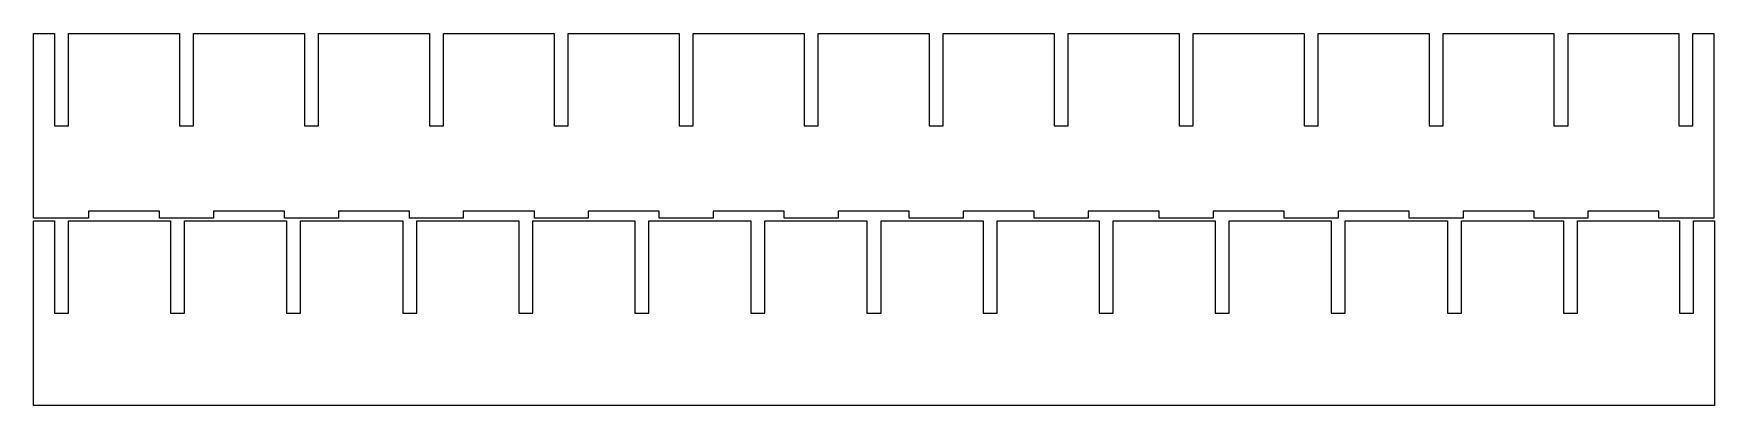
# Model space of a CAD drawing. Extents: x 16 to 257, y 44 to 97.
import ezdxf

# ---------------------------------------------------------------- set-up
doc = ezdxf.new("R2010")
doc.units = 0
doc.layers.add('baffles_jr_30_1.0', color=7, linetype='CONTINUOUS')

msp = doc.modelspace()

# ---------------------------------------------------------------- linework, layer by layer
at = {"layer": 'baffles_jr_30_1.0', "color": 1}
for p, q in [((16, 70.799999), (16, 97.299995)), ((16, 97.299995), (18.994354, 97.299995)), ((18.994354, 97.299995), (18.994354, 84.04437)), ((21.005643, 84.04437), (21.005643, 97.299995)), ((21.005643, 97.299995), (36.940356, 97.299995)), ((36.940356, 97.299995), (36.940356, 84.04437)), ((38.951644, 84.04437), (38.951644, 97.299995)), ((38.951644, 97.299995), (54.886356, 97.299995)), ((54.886356, 97.299995), (54.886356, 84.04437)), ((56.897626, 84.04437), (56.897626, 97.299995)), ((56.897626, 97.299995), (72.832352, 97.299995)), ((72.832352, 97.299995), (72.832352, 84.04437)), ((74.843644, 84.04437), (74.843644, 97.299995)), ((74.843644, 97.299995), (90.778369, 97.299995)), ((90.778369, 97.299995), (90.778369, 84.04437)), ((92.789661, 84.04437), (92.789661, 97.299995)), ((92.789661, 97.299995), (108.724351, 97.299995)), ((108.724351, 97.299995), (108.724351, 84.04437)), ((110.735643, 84.04437), (110.735643, 97.299995)), ((110.735643, 97.299995), (126.670368, 97.299995)), ((126.670368, 97.299995), (126.670368, 84.04437)), ((128.68166, 84.04437), (128.68166, 97.299995)), ((128.68166, 97.299995), (144.61635, 97.299995)), ((144.61635, 97.299995), (144.61635, 84.04437)), ((146.627642, 84.04437), (146.627642, 97.299995)), ((146.627642, 97.299995), (162.562367, 97.299995)), ((162.562367, 97.299995), (162.562367, 84.04437)), ((164.573659, 84.04437), (164.573659, 97.299995)), ((164.573659, 97.299995), (180.508349, 97.299995)), ((180.508349, 97.299995), (180.508349, 84.04437)), ((182.519641, 84.04437), (182.519641, 97.299995)), ((182.519641, 97.299995), (198.454366, 97.299995)), ((198.454366, 97.299995), (198.454366, 84.04437)), ((200.465658, 84.04437), (200.465658, 97.299995)), ((200.465658, 97.299995), (216.400348, 97.299995)), ((216.400348, 97.299995), (216.400348, 84.04437)), ((218.41164, 84.04437), (218.41164, 97.299995)), ((218.41164, 97.299995), (234.346365, 97.299995)), ((234.346365, 97.299995), (234.346365, 84.04437)), ((236.357657, 84.04437), (236.357657, 97.299995)), ((236.357657, 97.299995), (252.292347, 97.299995)), ((252.292347, 97.299995), (252.292347, 84.04437)), ((254.303639, 84.04437), (254.303639, 97.299995)), ((254.303639, 97.299995), (257.297982, 97.299995)), ((257.297982, 97.299995), (257.297982, 70.799999)), ((18.994354, 84.04437), (19.999999, 84.04437)), ((19.999999, 84.04437), (21.005643, 84.04437)), ((36.940356, 84.04437), (37.945998, 84.04437)), ((37.945998, 84.04437), (38.951644, 84.04437)), ((54.886356, 84.04437), (55.891998, 84.04437)), ((55.891998, 84.04437), (56.897626, 84.04437)), ((72.832352, 84.04437), (73.838015, 84.04437)), ((73.838015, 84.04437), (74.843644, 84.04437)), ((90.778369, 84.04437), (91.783997, 84.04437)), ((91.783997, 84.04437), (92.789661, 84.04437)), ((108.724351, 84.04437), (109.730014, 84.04437)), ((109.730014, 84.04437), (110.735643, 84.04437)), ((126.670368, 84.04437), (127.675996, 84.04437)), ((127.675996, 84.04437), (128.68166, 84.04437)), ((144.61635, 84.04437), (145.622014, 84.04437)), ((145.622014, 84.04437), (146.627642, 84.04437)), ((162.562367, 84.04437), (163.567995, 84.04437)), ((163.567995, 84.04437), (164.573659, 84.04437)), ((180.508349, 84.04437), (181.514013, 84.04437)), ((181.514013, 84.04437), (182.519641, 84.04437)), ((198.454366, 84.04437), (199.459995, 84.04437)), ((199.459995, 84.04437), (200.465658, 84.04437)), ((216.400348, 84.04437), (217.406012, 84.04437)), ((217.406012, 84.04437), (218.41164, 84.04437)), ((234.346365, 84.04437), (235.351994, 84.04437)), ((235.351994, 84.04437), (236.357657, 84.04437)), ((252.292347, 84.04437), (253.298011, 84.04437)), ((253.298011, 84.04437), (254.303639, 84.04437)), ((19.999999, 70.799999), (16, 70.799999)), ((16, 43.893934), (16, 70.39393)), ((16, 70.39393), (18.994354, 70.39393)), ((18.994354, 70.39393), (18.994354, 57.138291)), ((23.872998, 70.799999), (19.999999, 70.799999)), ((19.999999, 70.799999), (19.999999, 70.799999)), ((21.005643, 57.138291), (21.005643, 70.39393)), ((21.005643, 70.39393), (35.664355, 70.39393)), ((34.072999, 71.799983), (23.872998, 71.799983)), ((23.872998, 71.799983), (23.872998, 70.799999)), ((34.072999, 70.799999), (34.072999, 71.799983)), ((37.945998, 70.799999), (34.072999, 70.799999)), ((35.664355, 70.39393), (35.664355, 57.138291)), ((37.675644, 57.138291), (37.675644, 70.39393)), ((37.675644, 70.39393), (52.334354, 70.39393)), ((41.818997, 70.799999), (37.945998, 70.799999)), ((52.018999, 71.799983), (41.818997, 71.799983)), ((41.818997, 71.799983), (41.818997, 70.799999)), ((52.018999, 70.799999), (52.018999, 71.799983)), ((55.891998, 70.799999), (52.018999, 70.799999)), ((52.334354, 70.39393), (52.334354, 57.138291)), ((54.345642, 57.138291), (54.345642, 70.39393)), ((54.345642, 70.39393), (69.00436, 70.39393)), ((59.765004, 70.799999), (55.891998, 70.799999)), ((69.965009, 71.799983), (59.765004, 71.799983)), ((59.765004, 71.799983), (59.765004, 70.799999)), ((69.00436, 70.39393), (69.00436, 57.138291)), ((69.965009, 70.799999), (69.965009, 71.799983)), ((73.838015, 70.799999), (69.965009, 70.799999)), ((71.015652, 57.138291), (71.015652, 70.39393)), ((71.015652, 70.39393), (85.674345, 70.39393)), ((77.710986, 70.799999), (73.838015, 70.799999)), ((87.910991, 71.799983), (77.710986, 71.799983)), ((77.710986, 71.799983), (77.710986, 70.799999)), ((85.674345, 70.39393), (85.674345, 57.138291)), ((87.685637, 57.138291), (87.685637, 70.39393)), ((87.685637, 70.39393), (102.344365, 70.39393)), ((87.910991, 70.799999), (87.910991, 71.799983)), ((91.783997, 70.799999), (87.910991, 70.799999)), ((95.657003, 70.799999), (91.783997, 70.799999)), ((105.857008, 71.799983), (95.657003, 71.799983)), ((95.657003, 71.799983), (95.657003, 70.799999)), ((102.344365, 70.39393), (102.344365, 57.138291)), ((104.355657, 57.138291), (104.355657, 70.39393)), ((104.355657, 70.39393), (119.014349, 70.39393)), ((105.857008, 70.799999), (105.857008, 71.799983)), ((109.730014, 70.799999), (105.857008, 70.799999)), ((113.602985, 70.799999), (109.730014, 70.799999)), ((123.80299, 71.799983), (113.602985, 71.799983)), ((113.602985, 71.799983), (113.602985, 70.799999)), ((119.014349, 70.39393), (119.014349, 57.138291)), ((121.025641, 57.138291), (121.025641, 70.39393)), ((121.025641, 70.39393), (135.684369, 70.39393)), ((123.80299, 70.799999), (123.80299, 71.799983)), ((127.675996, 70.799999), (123.80299, 70.799999)), ((131.549002, 70.799999), (127.675996, 70.799999)), ((141.749007, 71.799983), (131.549002, 71.799983)), ((131.549002, 71.799983), (131.549002, 70.799999)), ((135.684369, 70.39393), (135.684369, 57.138291)), ((137.695626, 57.138291), (137.695626, 70.39393)), ((137.695626, 70.39393), (152.354354, 70.39393)), ((141.749007, 70.799999), (141.749007, 71.799983)), ((145.622014, 70.799999), (141.749007, 70.799999)), ((149.494984, 70.799999), (145.622014, 70.799999)), ((159.694989, 71.799983), (149.494984, 71.799983)), ((149.494984, 71.799983), (149.494984, 70.799999)), ((152.354354, 70.39393), (152.354354, 57.138291)), ((154.365646, 57.138291), (154.365646, 70.39393)), ((154.365646, 70.39393), (169.024339, 70.39393)), ((159.694989, 70.799999), (159.694989, 71.799983)), ((163.567995, 70.799999), (159.694989, 70.799999)), ((167.441002, 70.799999), (163.567995, 70.799999)), ((177.641007, 71.799983), (167.441002, 71.799983)), ((167.441002, 71.799983), (167.441002, 70.799999)), ((169.024339, 70.39393), (169.024339, 57.138291)), ((171.035631, 57.138291), (171.035631, 70.39393)), ((171.035631, 70.39393), (185.694359, 70.39393)), ((177.641007, 70.799999), (177.641007, 71.799983)), ((181.514013, 70.799999), (177.641007, 70.799999)), ((185.386984, 70.799999), (181.514013, 70.799999)), ((195.586989, 71.799983), (185.386984, 71.799983)), ((185.386984, 71.799983), (185.386984, 70.799999)), ((185.694359, 70.39393), (185.694359, 57.138291)), ((187.705651, 57.138291), (187.705651, 70.39393)), ((187.705651, 70.39393), (202.364344, 70.39393)), ((195.586989, 70.799999), (195.586989, 71.799983)), ((199.459995, 70.799999), (195.586989, 70.799999)), ((203.333001, 70.799999), (199.459995, 70.799999)), ((202.364344, 70.39393), (202.364344, 57.138291)), ((213.533006, 71.799983), (203.333001, 71.799983)), ((203.333001, 71.799983), (203.333001, 70.799999)), ((204.375635, 57.138291), (204.375635, 70.39393)), ((204.375635, 70.39393), (219.034364, 70.39393)), ((213.533006, 70.799999), (213.533006, 71.799983)), ((217.406012, 70.799999), (213.533006, 70.799999)), ((221.278983, 70.799999), (217.406012, 70.799999)), ((219.034364, 70.39393), (219.034364, 57.138291)), ((221.045655, 57.138291), (221.045655, 70.39393)), ((221.045655, 70.39393), (235.704348, 70.39393)), ((231.478988, 71.799983), (221.278983, 71.799983)), ((221.278983, 71.799983), (221.278983, 70.799999)), ((231.478988, 70.799999), (231.478988, 71.799983)), ((235.351994, 70.799999), (231.478988, 70.799999)), ((239.225, 70.799999), (235.351994, 70.799999)), ((235.704348, 70.39393), (235.704348, 57.138291)), ((237.71564, 57.138291), (237.71564, 70.39393)), ((237.71564, 70.39393), (252.374368, 70.39393)), ((249.425005, 71.799983), (239.225, 71.799983)), ((239.225, 71.799983), (239.225, 70.799999)), ((249.425005, 70.799999), (249.425005, 71.799983)), ((253.298011, 70.799999), (249.425005, 70.799999)), ((252.374368, 70.39393), (252.374368, 57.138291)), ((257.297982, 70.799999), (253.298011, 70.799999)), ((254.38566, 57.138291), (254.38566, 70.39393)), ((254.38566, 70.39393), (257.380003, 70.39393)), ((257.380003, 70.39393), (257.380003, 43.893934)), ((18.994354, 57.138291), (19.999999, 57.138291)), ((19.999999, 57.138291), (21.005643, 57.138291)), ((35.664355, 57.138291), (36.669998, 57.138291)), ((36.669998, 57.138291), (37.675644, 57.138291)), ((52.334354, 57.138291), (53.34, 57.138291)), ((53.34, 57.138291), (54.345642, 57.138291)), ((69.00436, 57.138291), (70.009988, 57.138291)), ((70.009988, 57.138291), (71.015652, 57.138291)), ((85.674345, 57.138291), (86.680008, 57.138291)), ((86.680008, 57.138291), (87.685637, 57.138291)), ((102.344365, 57.138291), (103.349993, 57.138291)), ((103.349993, 57.138291), (104.355657, 57.138291)), ((119.014349, 57.138291), (120.020013, 57.138291)), ((120.020013, 57.138291), (121.025641, 57.138291)), ((135.684369, 57.138291), (136.689998, 57.138291)), ((136.689998, 57.138291), (137.695626, 57.138291)), ((152.354354, 57.138291), (153.359982, 57.138291)), ((153.359982, 57.138291), (154.365646, 57.138291)), ((169.024339, 57.138291), (170.030002, 57.138291)), ((170.030002, 57.138291), (171.035631, 57.138291)), ((185.694359, 57.138291), (186.699987, 57.138291)), ((186.699987, 57.138291), (187.705651, 57.138291)), ((202.364344, 57.138291), (203.370007, 57.138291)), ((203.370007, 57.138291), (204.375635, 57.138291)), ((219.034364, 57.138291), (220.039992, 57.138291)), ((220.039992, 57.138291), (221.045655, 57.138291)), ((235.704348, 57.138291), (236.710012, 57.138291)), ((236.710012, 57.138291), (237.71564, 57.138291)), ((252.374368, 57.138291), (253.379997, 57.138291)), ((253.379997, 57.138291), (254.38566, 57.138291)), ((19.999999, 43.893934), (16, 43.893934)), ((253.379997, 43.893934), (19.999999, 43.893934)), ((257.380003, 43.893934), (253.379997, 43.893934))]:
    msp.add_line(p, q, dxfattribs=at)

doc.saveas('drawing.dxf')
